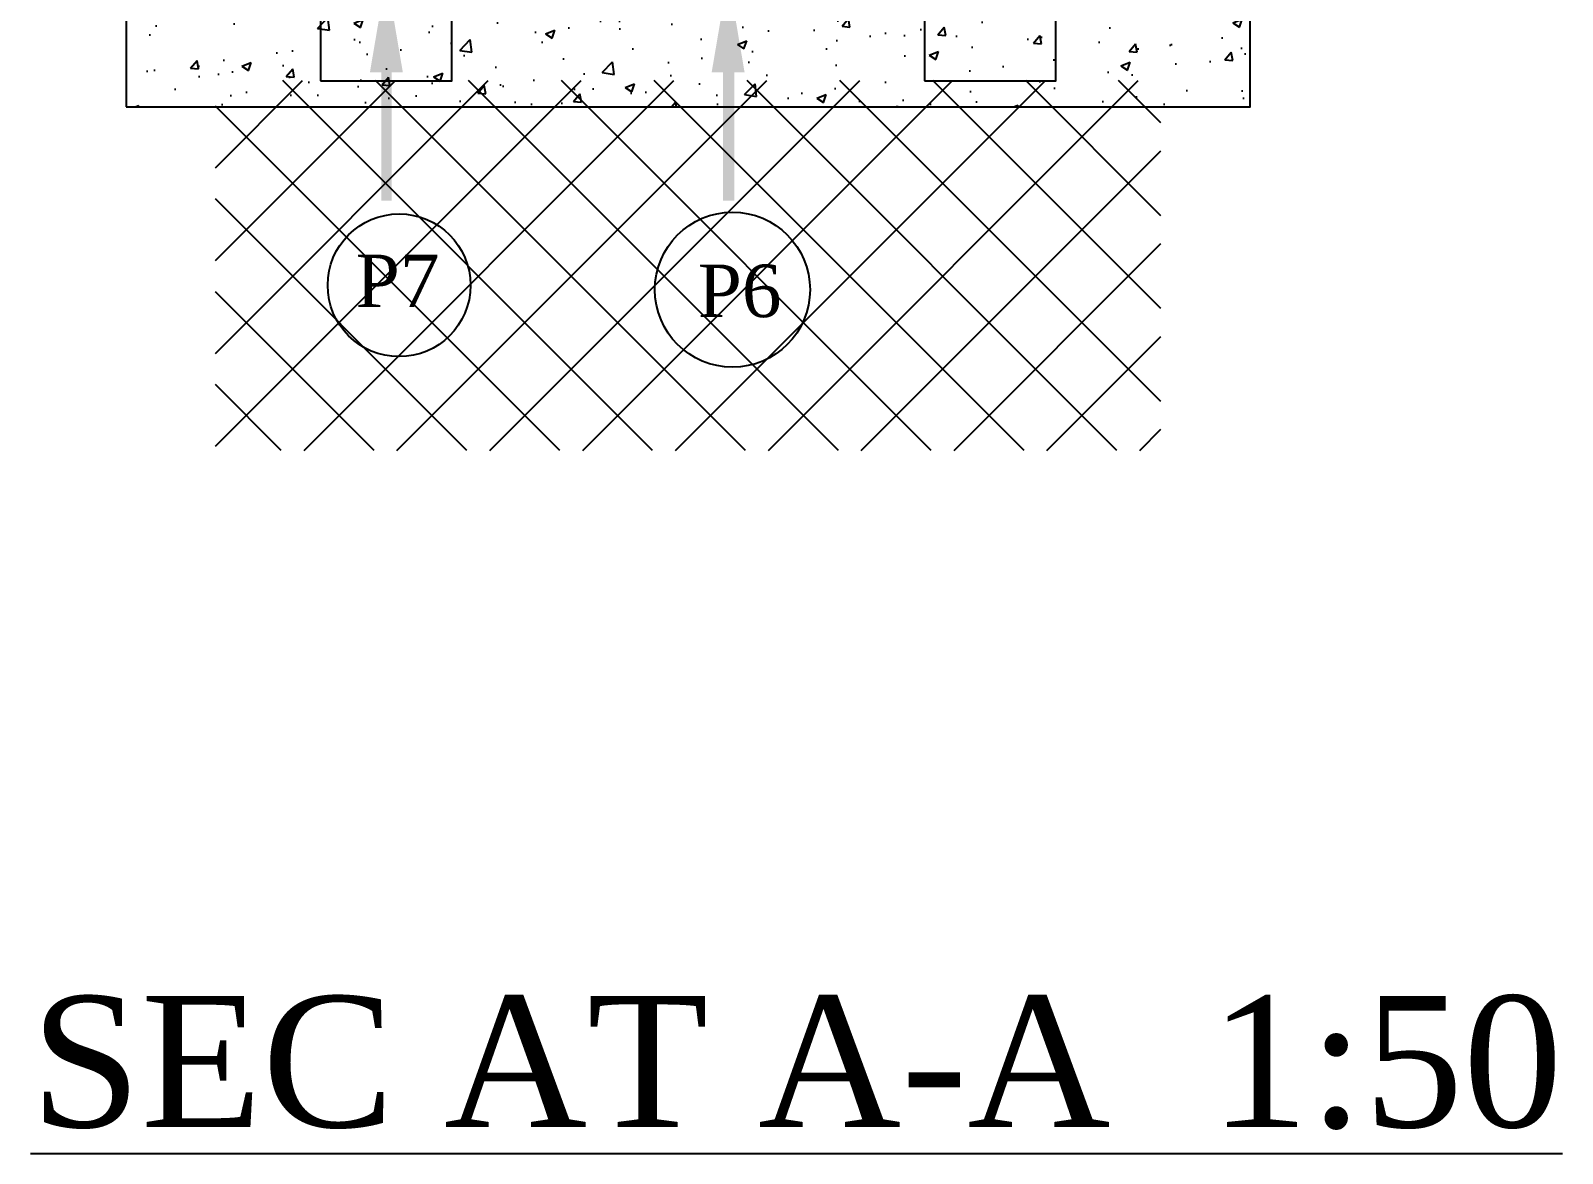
# Model space of a CAD drawing. Header units: millimetres. Extents: x -665 to 1024385, y -25305 to 3861.
# Drawn here: x 1099 to 4015, y -25305 to -23167 of the extents above; entities that cross this region are included whole.
import ezdxf

# ---------------------------------------------------------------- set-up
doc = ezdxf.new("R2010")
doc.units = ezdxf.units.MM
for name, color, linetype in [('$1$PDF_Text', 7, 'Continuous'), ('$2$PDF_0', 7, 'Continuous'), ('Steel', 7, 'Continuous')]:
    doc.layers.add(name, color=color, linetype=linetype)
doc.styles.add('$0$PDF Arial', font='arial.ttf')

msp = doc.modelspace()

# ---------------------------------------------------------------- hatches: boundary and pattern name
h = msp.add_hatch()
h.set_pattern_fill('ANSI37', color=256, scale=1000)
h.set_pattern_definition([(45, (180053.77, 105677.44), (-88.38835, 88.38835), []), (135, (180053.77, 105677.44), (-88.38835, -88.38835), [])])
h.paths.add_polyline_path([(1450.625, -23966.428), (3250.625, -23966.428), (3250.625, -23262.296), (1450.625, -23262.296)], is_closed=False)
at = {"layer": 'Steel'}
h = msp.add_hatch(dxfattribs=at)
h.set_pattern_fill('AR-CONC', color=256, scale=25, style=0)
h.set_pattern_definition([(50, (2390.77, -22760.95), (182.185, -15.939), [19.05, -209.55]), (355, (2390.77, -22760.95), (-35.243, 191.057), [15.24, -167.64]), (100.451, (2405.95, -22762.28), (146.941, 175.118), [16.19, -178.09]), (46.184, (2390.77, -22710.15), (271.08, -42.042), [28.575, -314.325]), (96.636, (2413.36, -22713.66), (237.404, 247.426), [24.285, -267.136]), (351.184, (2390.77, -22710.15), (237.404, 247.426), [22.86, -251.46]), (21, (2416.17, -22722.85), (151.614, -102.265), [19.05, -209.55]), (326, (2416.17, -22722.85), (61.802, 184.188), [15.24, -167.64]), (71.451, (2428.8, -22731.37), (213.416, 81.923), [16.19, -178.09]), (37.5, (2390.77, -22760.95), (3.0886, 84.555), [0, -165.608, 0, -170.18, 0, -168.275]), (7.5, (2390.77, -22760.95), (66.8197, 100.1806), [0, -97.028, 0, -161.798, 0, -64.135]), (327.5, (2334.13, -22760.95), (135.5906, -5.7287), [0, -63.5, 0, -198.12, 0, -262.89]), (317.5, (2308.73, -22760.95), (148.129, 25.426), [0, -82.55, 0, -131.572, 0, -186.69])])
h.paths.add_polyline_path([(1280.625, -23312.368), (3420.625, -23312.368), (3420.625, -23062.368), (1280.625, -23062.368)], flags=0)

# ---------------------------------------------------------------- linework, layer by layer
at = {"layer": '$2$PDF_0', "lineweight": 25}
for centre, radius in [((1800.413, -23652.045), 135.919), ((2435.056, -23660.461), 147.655)]:
    msp.add_circle(centre, radius, dxfattribs=at)
at = {"layer": '$2$PDF_0', "transparency": 33554559}
for points in [[(1807.477, -23246.235), (1776.186, -23062.401), (1744.896, -23246.235)], [(2395.485, -23246.214), (2426.776, -23062.381), (2458.067, -23246.214)], [(1785.965, -23490.695), (1766.408, -23490.695), (1785.965, -23246.235)], [(1766.408, -23490.695), (1785.965, -23246.235), (1766.408, -23246.235)], [(2416.998, -23490.674), (2438.51, -23490.674), (2416.998, -23246.214)], [(2438.51, -23490.674), (2416.998, -23246.214), (2438.51, -23246.214)]]:
    msp.add_solid(points, dxfattribs=at)
at = {"layer": 'Steel'}
for points in [[(1650.625, -23262.368), (1900.625, -23262.368), (1900.625, -22862.368), (1650.625, -22862.368)], [(2800.625, -23262.368), (3050.625, -23262.368), (3050.625, -22862.368), (2800.625, -22862.368)], [(1280.625, -23312.368), (3420.625, -23312.368), (3420.625, -23062.368), (1280.625, -23062.368)]]:
    msp.add_lwpolyline(points, close=True, dxfattribs=at)

# ---------------------------------------------------------------- texts
at = {"layer": '$1$PDF_Text', "char_height": 100, "attachment_point": 7, "style": '$0$PDF Arial'}
for s, insert in [('{\\Fcent|c0;P7}', (1717.766, -23693.658)), ('{\\Fcent|c0;P6}', (2368.917, -23714.067))]:
    msp.add_mtext(s, dxfattribs=dict(at, insert=insert))
at = {"transparency": 33554666, "insert": (1098.968, -25005.277), "char_height": 250, "attachment_point": 1}
msp.add_mtext_dynamic_manual_height_columns('{\\Fcent|c0;\\L\\C6;SEC AT A-A  1:50}', width=13928.07527, gutter_width=12.5, heights=[2060.491], dxfattribs=at)

doc.saveas('drawing.dxf')
